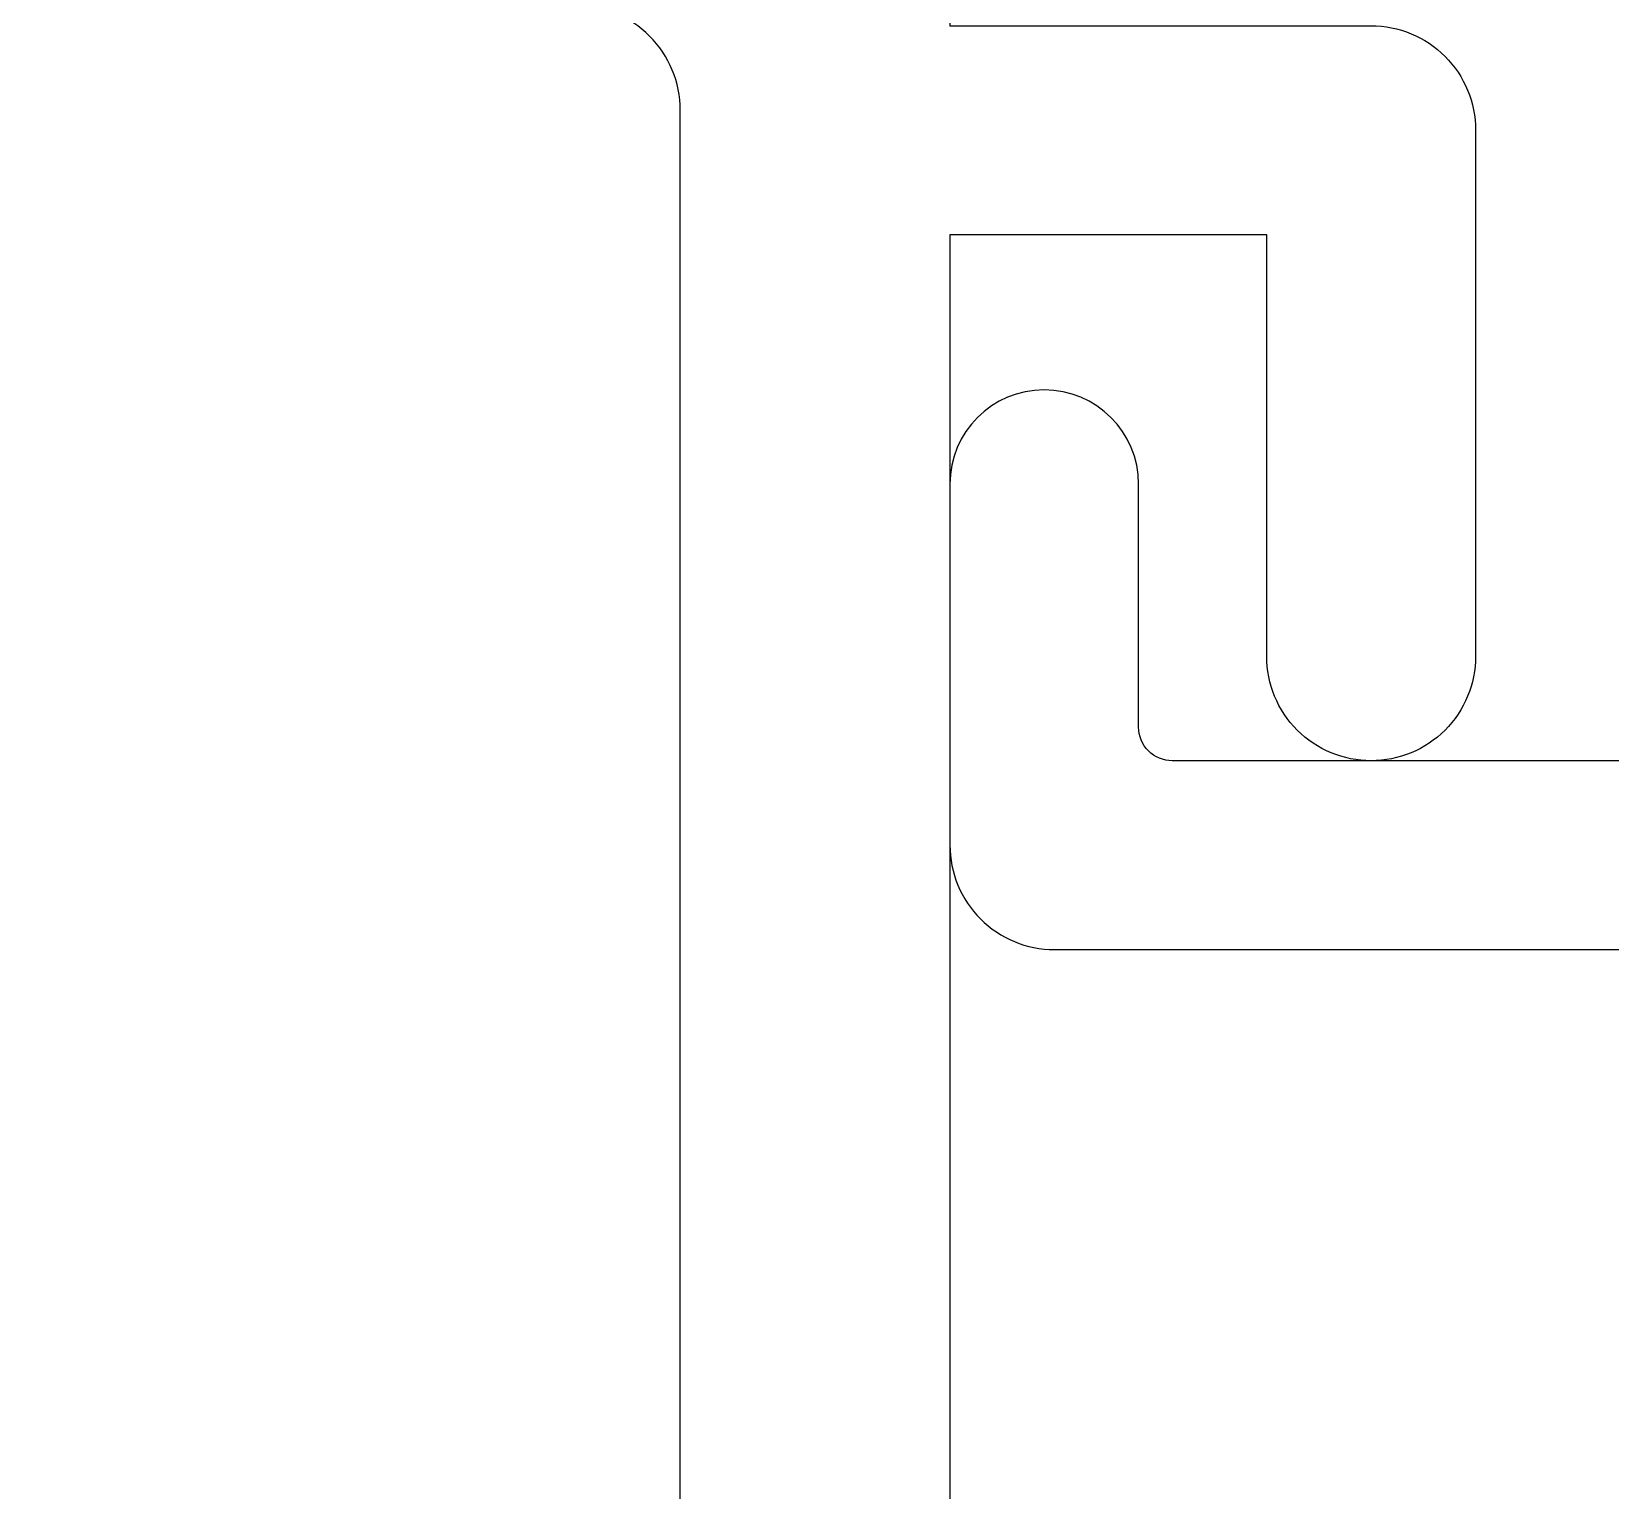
# Model space of a CAD drawing. Extents: x -8 to 56, y -99 to 66.
# Drawn here: x 6.4373 to 6.9057, y 45.4996 to 45.9323 of the extents above; entities that cross this region are included whole.
import ezdxf

# ---------------------------------------------------------------- set-up
doc = ezdxf.new("R2010")
doc.units = 0
doc.header["$MEASUREMENT"] = 0
doc.layers.get('0').update_dxf_attribs({"linetype": 'CONTINUOUS'})
doc.layers.add('FRAME', color=1, linetype='CONTINUOUS')

# ---------------------------------------------------------------- blocks, each defined once
blk = doc.blocks.new('3809 BLOCK FRAME')
for points in [[(-1.344, 0.439), (-1.344, 0.439), (-1.359, 0.454), (-1.612, 0.454), (-1.612, 0.579, 0.414214), (-1.643, 0.61), (-1.799, 0.61, 0.414214), (-1.83, 0.579, 0.414214), (-1.799, 0.548), (-1.674, 0.548), (-1.674, 0.454), (-4.425, 0.454)], [(-3.469, 0.374), (-2.41666, 0.374, -0.5024), (-2.38697, 0.33409, 0.280293), (-2.34946, 0.19025, 0.498955), (-2.30053, 0.19797, 0.334263), (-2.30634, 0.2348, -2.470836), (-2.19366, 0.2348, 0.334263), (-2.19947, 0.19797, 0.498955), (-2.15054, 0.19025, 0.280293), (-2.11303, 0.33409, -0.5024), (-2.08334, 0.374), (-1.637, 0.374, -0.414214), (-1.606, 0.343)]]:
    blk.add_lwpolyline(points, format="xyb")

msp = doc.modelspace()

# ---------------------------------------------------------------- linework, layer by layer
at = {"layer": 'FRAME'}
msp.add_lwpolyline([(7.61774, 45.67101), (7.44774, 45.67101, -0.975), (7.44648, 45.72097, 0.975), (7.44521, 45.77101), (7.39174, 45.77101, 0.414214), (7.36074, 45.74001), (7.36074, 45.70201, -0.414214), (7.32974, 45.67101), (7.26674, 45.67101, -0.035412), (7.26237, 45.67132), (6.96802, 45.71514, 0.035412), (6.95574, 45.71601), (6.77574, 45.71601, -0.414214), (6.76574, 45.72601), (6.76574, 45.79801, 1), (6.70974, 45.79801), (6.70974, 45.69101, 0.414214), (6.74074, 45.66001), (6.95574, 45.66001, -0.035412), (6.96012, 45.6597), (7.25447, 45.61588, 0.035412), (7.26674, 45.61501), (7.62974, 45.61501, -0.414214)], format="xyb", dxfattribs=at)

# ---------------------------------------------------------------- block references
at = {"layer": 'FRAME', "xscale": -1, "rotation": 270}
msp.add_blockref('3809 BLOCK FRAME', (6.25574, 47.54601), dxfattribs=at)

doc.saveas('drawing.dxf')
